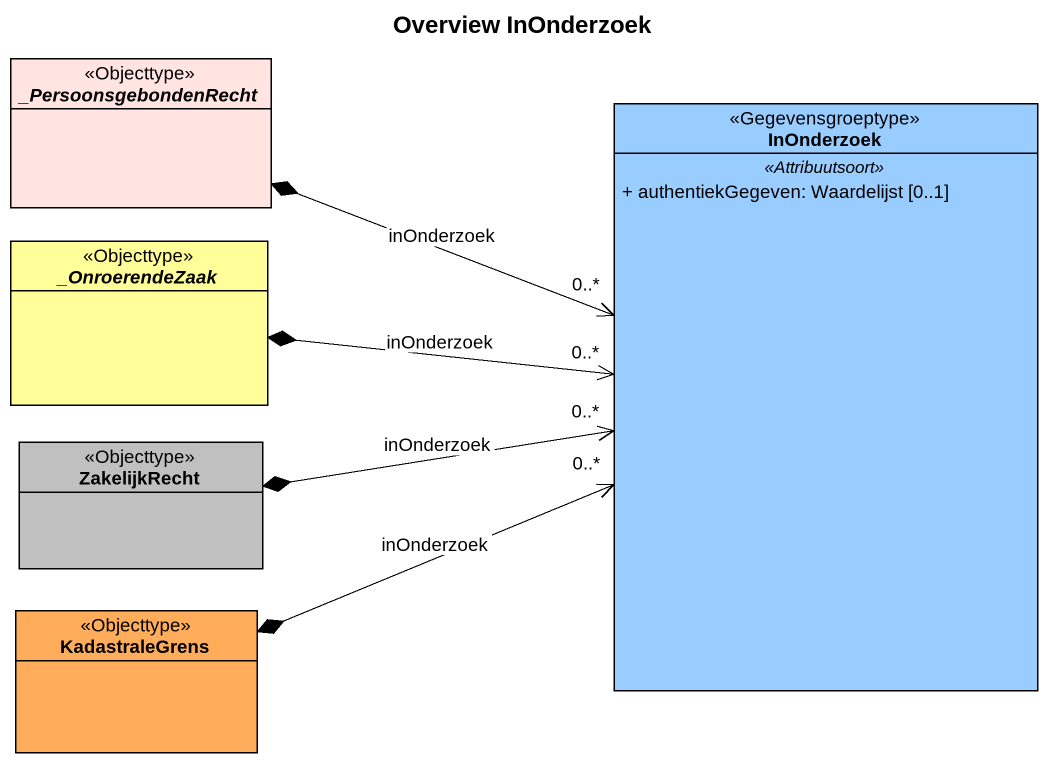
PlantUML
@startuml
title Overview InOnderzoek
hide circle
hide empty members
skinparam classAttributeIconSize 0
abstract class "_PersoonsgebondenRecht" as PersoonsgebondenRecht <<Objecttype>> #FFE4E1
class InOnderzoek <<Gegevensgroeptype>> #99CCFF {
  .. <<Attribuutsoort>> ..
  + authentiekGegeven: Waardelijst [0..1]
}
abstract class "_OnroerendeZaak" as OnroerendeZaak <<Objecttype>> #FFFE99
class ZakelijkRecht <<Objecttype>> #C0C0C0
class KadastraleGrens <<Objecttype>> #FFAD5B
PersoonsgebondenRecht *-right-> "0..*" InOnderzoek : inOnderzoek
OnroerendeZaak *-right-> "0..*" InOnderzoek : inOnderzoek
ZakelijkRecht *-right-> "0..*" InOnderzoek : inOnderzoek
KadastraleGrens *-right-> "0..*" InOnderzoek : inOnderzoek
@enduml
